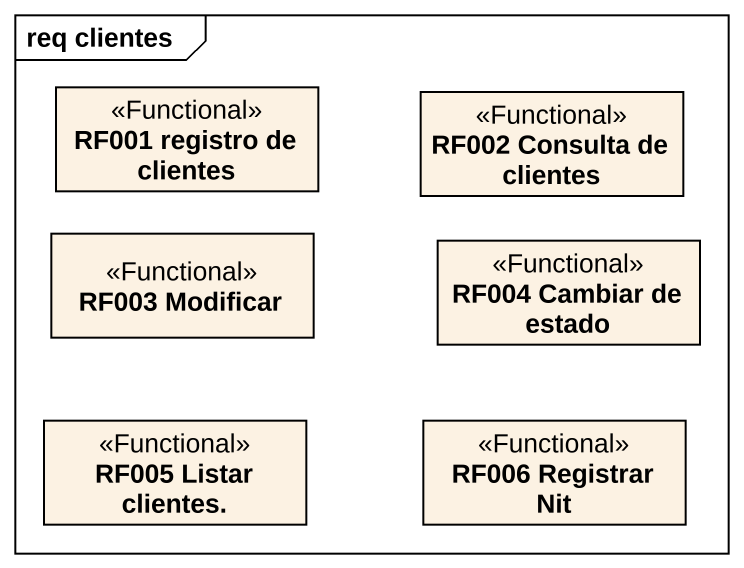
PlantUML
@startuml
mainframe req clientes
hide circle
hide empty members
class "RF001 registro de clientes" as RF001_registro_de_clientes <<Functional>>
class "RF002 Consulta de clientes" as RF002_Consulta_de_clientes <<Functional>>
class "RF003 Modificar" as RF003_Modificar <<Functional>>
class "RF004 Cambiar de estado" as RF004_Cambiar_de_estado <<Functional>>
class "RF005 Listar clientes." as RF005_Listar_clientes <<Functional>>
class "RF006 Registrar Nit" as RF006_Registrar_Nit <<Functional>>
@enduml
